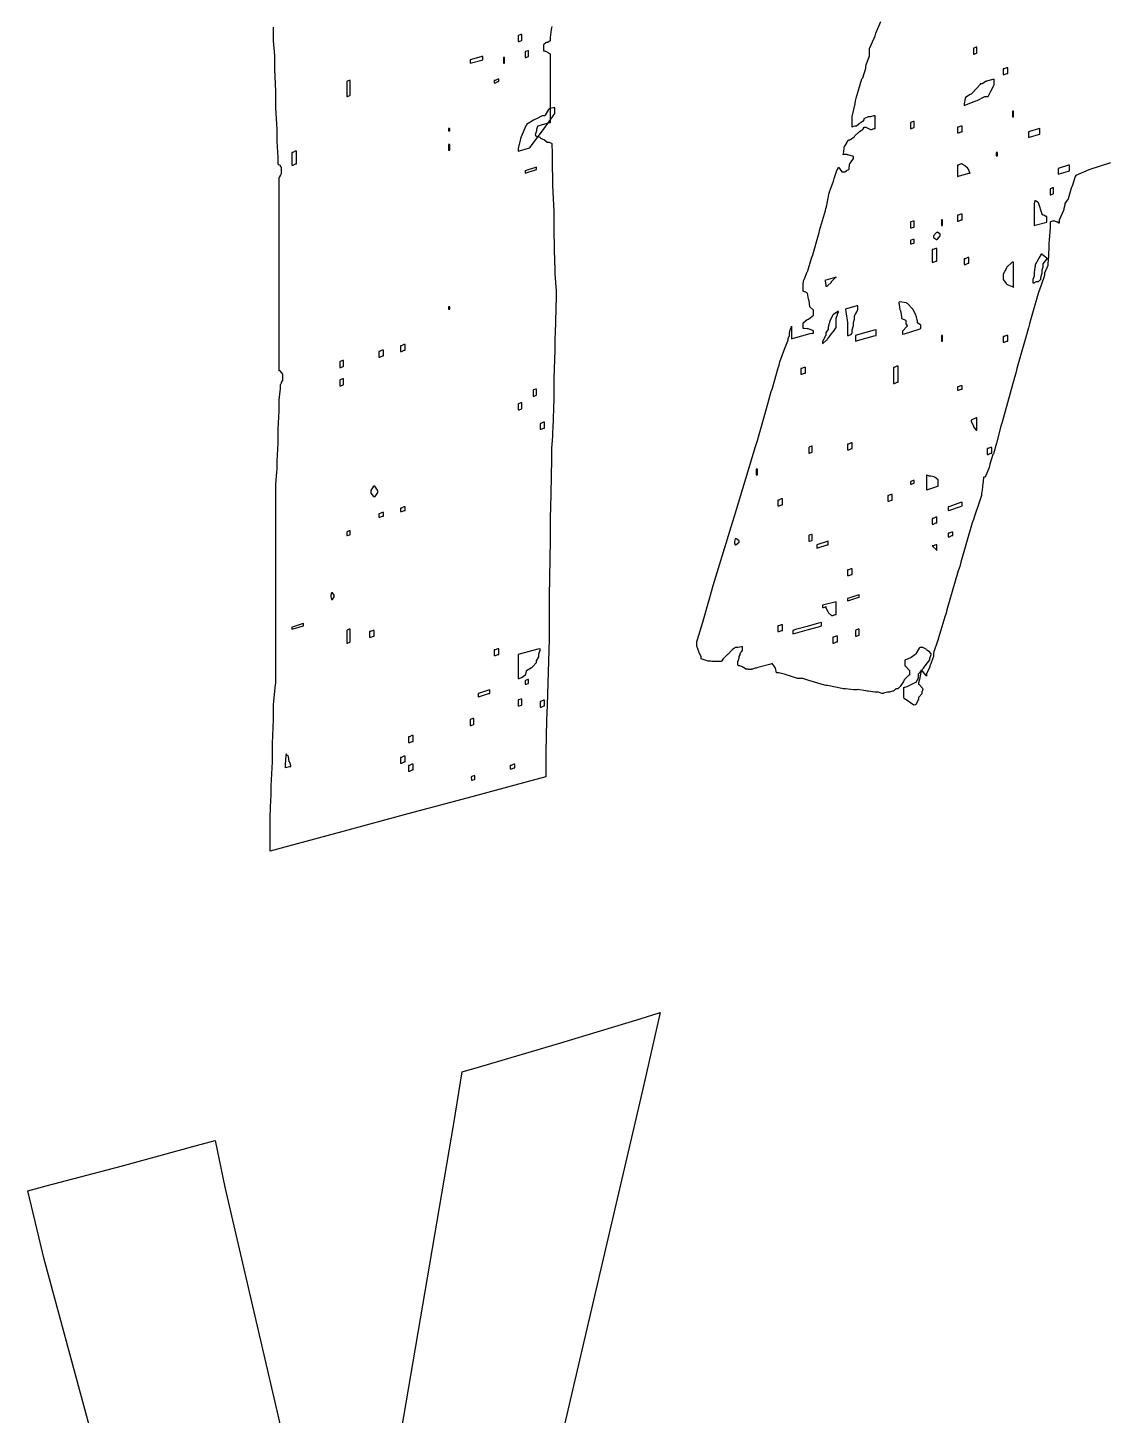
# Model space of a CAD drawing. Extents: x 44 to 313, y 66 to 291.
# Drawn here: x 125.41 to 158.62, y 180.75 to 223.56 of the extents above; entities that cross this region are included whole.
import ezdxf

# ---------------------------------------------------------------- set-up
doc = ezdxf.new("R2010")
doc.units = 0
doc.header["$MEASUREMENT"] = 0

msp = doc.modelspace()

# ---------------------------------------------------------------- linework, layer by layer
at = {"color": 40}
for points in [[(141.578, 223.599), (141.57, 223.555), (141.56, 223.503), (141.534, 223.252), (141.534, 223.168), (141.534, 223.15), (141.454, 223.096), (141.428, 223.096), (141.402, 223.096), (141.332, 223.036), (141.323, 223.026), (141.323, 223), (141.323, 222.94), (141.323, 222.92), (141.323, 222.903), (141.323, 222.863), (141.323, 222.849), (141.35, 222.849), (141.418, 222.825), (141.428, 222.815), (141.436, 222.807), (141.525, 222.753), (141.534, 222.743), (141.534, 222.48), (141.534, 221.686), (141.534, 220.893), (141.534, 220.627), (141.498, 220.618), (141.181, 220.532), (141.147, 220.522), (141.137, 220.514), (141.111, 220.414), (141.111, 220.38), (141.111, 220.38), (141.066, 220.249), (141.075, 220.24), (141.075, 220.223), (141.207, 220.179), (141.217, 220.169), (141.234, 220.151), (141.358, 220.097), (141.358, 220.097), (141.358, 220.097), (141.436, 220.027), (141.464, 220.027), (141.49, 220.027), (141.57, 219.993), (141.57, 219.993), (141.578, 219.984), (141.587, 219.676), (141.595, 219.155), (141.604, 219.039), (141.604, 218.686), (141.64, 217.892), (141.64, 217.628), (141.64, 217.267), (141.666, 216.298), (141.676, 216.183), (141.676, 215.954), (141.71, 215.437), (141.71, 215.265), (141.71, 215.265), (141.684, 214.12), (141.676, 213.996), (141.676, 213.608), (141.64, 212.735), (141.64, 212.442), (141.64, 212.108), (141.613, 211.2), (141.604, 211.102), (141.604, 210.943), (141.57, 210.588), (141.57, 210.468), (141.57, 210.275), (141.564, 209.692), (141.543, 208.73), (141.534, 208.492), (141.534, 207.734), (141.5, 206.026), (141.5, 205.457), (141.5, 204.699), (141.436, 202.663), (141.428, 202.424), (141.418, 202.187), (141.398, 201.211), (141.394, 200.64), (141.394, 200.448), (140.823, 200.295), (139.112, 199.833), (137.142, 199.303), (135.172, 198.772), (133.46, 198.309), (132.891, 198.155), (132.891, 198.367), (132.891, 198.844), (132.891, 199.003), (132.891, 199.215), (132.917, 199.744), (132.927, 199.849), (132.927, 200.175), (132.961, 200.91), (132.961, 201.154), (132.961, 201.48), (132.997, 202.215), (132.997, 202.458), (132.997, 202.679), (133.058, 203.288), (133.067, 203.34), (133.067, 203.438), (133.067, 203.658), (133.067, 203.729), (133.067, 204.104), (133.067, 205.226), (133.067, 206.517), (133.067, 207.808), (133.067, 208.93), (133.067, 209.303), (133.067, 209.463), (133.094, 209.86), (133.103, 209.939), (133.103, 210.185), (133.138, 210.741), (133.138, 210.925), (133.138, 211.173), (133.174, 211.729), (133.174, 211.913), (133.174, 212.073), (133.21, 212.43), (133.21, 212.549), (133.218, 212.558), (133.244, 212.604), (133.244, 212.619), (133.252, 212.629), (133.28, 212.674), (133.28, 212.689), (133.28, 212.707), (133.28, 212.748), (133.28, 212.761), (133.28, 212.779), (133.28, 212.819), (133.28, 212.831), (133.28, 212.867), (133.2, 212.972), (133.174, 212.972), (133.174, 213.717), (133.174, 215.954), (133.174, 218.19), (133.174, 218.935), (133.182, 218.944), (133.21, 218.99), (133.21, 219.005), (133.218, 219.014), (133.244, 219.06), (133.244, 219.075), (133.244, 219.103), (133.244, 219.162), (133.244, 219.181), (133.244, 219.199), (133.244, 219.239), (133.244, 219.251), (133.234, 219.251), (133.21, 219.279), (133.21, 219.287), (133.21, 219.297), (133.175, 219.323), (133.174, 219.322), (133.174, 219.322), (133.138, 219.349), (133.138, 219.358), (133.138, 219.552), (133.112, 220.045), (133.103, 220.133), (133.103, 220.425), (133.067, 221.08), (133.067, 221.298), (133.067, 221.598), (133.033, 222.272), (133.033, 222.497), (133.033, 222.7), (132.997, 223.157), (132.997, 223.308), (132.997, 223.573)], [(158.812, 219.384), (158.145, 219.173), (157.744, 218.996), (157.728, 218.969), (157.728, 218.969), (157.638, 218.696), (157.621, 218.652), (157.603, 218.608), (157.523, 218.309), (157.515, 218.299), (157.506, 218.283), (157.409, 218.137), (157.409, 218.087), (157.409, 218.087), (157.375, 217.982), (157.375, 217.946), (157.365, 217.92), (157.233, 217.623), (157.233, 217.523), (157.223, 217.523), (157.198, 217.558), (157.198, 217.558), (157.171, 217.558), (157.1, 217.585), (157.092, 217.594), (157.092, 217.594), (157.056, 217.594), (157.056, 217.594), (157.029, 217.594), (156.959, 217.568), (156.95, 217.558), (156.95, 217.399), (156.924, 217.002), (156.916, 216.922), (156.916, 216.774), (156.888, 216.341), (156.88, 216.323), (156.88, 216.227), (156.782, 215.99), (156.774, 215.936), (156.764, 215.883), (156.615, 215.442), (156.597, 215.407), (156.58, 215.363), (156.343, 214.534), (156.317, 214.419), (156.281, 214.304), (155.926, 213.043), (155.892, 212.901), (155.856, 212.769), (155.503, 211.5), (155.469, 211.384), (155.433, 211.27), (155.301, 210.746), (155.204, 210.414), (155.186, 210.396), (155.186, 210.396), (155.09, 210.097), (155.082, 210.043), (155.072, 209.991), (154.947, 209.69), (154.905, 209.69), (154.896, 209.682), (154.878, 209.462), (154.869, 209.444), (154.869, 209.383), (154.842, 209.215), (154.833, 209.197), (154.833, 209.126), (154.763, 208.911), (154.621, 208.492), (154.587, 208.385), (154.551, 208.281), (154.198, 207.072), (154.164, 206.94), (154.12, 206.808), (153.767, 205.599), (153.741, 205.493), (153.705, 205.388), (153.577, 204.97), (153.502, 204.709), (153.494, 204.681), (153.476, 204.637), (153.369, 204.302), (153.352, 204.258), (153.352, 204.162), (153.264, 203.914), (153.246, 203.87), (153.228, 203.825), (153.142, 203.622), (153.142, 203.553), (153.124, 203.571), (153.016, 203.713), (152.999, 203.729), (152.999, 203.729), (152.965, 203.729), (152.965, 203.729), (152.965, 203.668), (152.937, 203.51), (152.929, 203.483), (152.92, 203.466), (152.893, 203.346), (152.893, 203.306), (152.911, 203.298), (153.017, 203.182), (153.035, 203.164), (153.025, 203.156), (152.999, 203.057), (152.999, 203.024), (152.99, 203.007), (152.902, 202.901), (152.893, 202.883), (152.893, 202.831), (152.805, 202.68), (152.789, 202.671), (152.745, 202.663), (152.452, 202.865), (152.436, 202.917), (152.436, 202.989), (152.436, 203.148), (152.436, 203.2), (152.539, 203.232), (152.835, 203.376), (152.893, 203.509), (152.893, 203.553), (152.893, 203.553), (152.893, 203.624), (153.043, 203.801), (153.07, 203.835), (153.096, 203.871), (153.246, 204.057), (153.246, 204.118), (153.254, 204.127), (153.282, 204.227), (153.282, 204.258), (153.272, 204.258), (153.246, 204.294), (153.246, 204.294), (153.236, 204.304), (153.15, 204.356), (153.142, 204.365), (153.124, 204.383), (153.03, 204.435), (152.999, 204.435), (152.999, 204.435), (152.965, 204.435), (152.965, 204.435), (152.965, 204.435), (152.929, 204.435), (152.929, 204.435), (152.911, 204.418), (152.805, 204.24), (152.789, 204.222), (152.779, 204.214), (152.663, 204.127), (152.647, 204.118), (152.629, 204.109), (152.487, 204.056), (152.47, 204.046), (152.47, 204.03), (152.47, 203.99), (152.47, 203.976), (152.47, 203.95), (152.47, 203.89), (152.47, 203.87), (152.487, 203.861), (152.594, 203.747), (152.612, 203.729), (152.612, 203.713), (152.612, 203.673), (152.612, 203.659), (152.612, 203.642), (152.612, 203.603), (152.612, 203.589), (152.594, 203.58), (152.452, 203.438), (152.436, 203.412), (152.426, 203.386), (152.33, 203.236), (152.33, 203.236), (152.33, 203.236), (152.25, 203.164), (152.224, 203.164), (152.196, 203.164), (152.126, 203.104), (152.117, 203.094), (152.09, 203.094), (152.02, 203.069), (152.011, 203.06), (152.011, 203.06), (151.977, 203.06), (151.977, 203.06), (151.933, 203.06), (151.817, 203.033), (151.801, 203.024), (151.757, 203.024), (151.657, 203.06), (151.624, 203.06), (151.544, 203.06), (151.34, 203.086), (151.306, 203.094), (151.27, 203.104), (151.005, 203.139), (150.989, 203.13), (150.883, 203.13), (150.644, 203.164), (150.566, 203.164), (150.522, 203.174), (150.081, 203.262), (150.037, 203.27), (149.993, 203.28), (149.576, 203.404), (149.542, 203.412), (149.506, 203.422), (149.321, 203.483), (149.261, 203.483), (149.155, 203.483), (148.88, 203.571), (148.836, 203.589), (148.792, 203.606), (148.587, 203.659), (148.519, 203.659), (148.51, 203.659), (148.483, 203.799), (148.483, 203.799), (148.474, 203.817), (148.379, 203.942), (148.379, 203.942), (148.335, 203.924), (147.937, 203.817), (147.884, 203.799), (147.848, 203.799), (147.77, 203.765), (147.744, 203.765), (147.726, 203.757), (147.638, 203.764), (147.638, 203.765), (147.638, 203.765), (147.584, 203.765), (147.567, 203.765), (147.557, 203.775), (147.469, 203.827), (147.461, 203.835), (147.452, 203.845), (147.379, 203.87), (147.355, 203.87), (147.345, 203.87), (147.321, 203.897), (147.321, 203.906), (147.321, 203.933), (147.321, 203.992), (147.321, 204.012), (147.329, 204.021), (147.355, 204.12), (147.355, 204.152), (147.363, 204.162), (147.391, 204.207), (147.391, 204.222), (147.391, 204.24), (147.416, 204.294), (147.425, 204.294), (147.425, 204.294), (147.461, 204.348), (147.461, 204.365), (147.461, 204.392), (147.461, 204.451), (147.461, 204.471), (147.443, 204.462), (147.323, 204.435), (147.285, 204.435), (147.249, 204.435), (147.152, 204.374), (147.144, 204.365), (147.126, 204.348), (147.019, 204.232), (147.002, 204.222), (146.993, 204.214), (146.932, 204.152), (146.932, 204.152), (146.932, 204.152), (146.87, 204.091), (146.862, 204.082), (146.852, 204.074), (146.826, 204.028), (146.826, 204.012), (146.808, 204.003), (146.517, 204.003), (146.473, 204.012), (146.401, 204.012), (146.19, 204.091), (146.19, 204.118), (146.19, 204.162), (146.129, 204.276), (146.12, 204.294), (146.111, 204.312), (146.05, 204.484), (146.05, 204.541), (146.05, 204.559), (146.05, 204.599), (146.05, 204.611), (146.076, 204.683), (146.239, 205.216), (146.455, 205.978), (146.509, 206.163), (146.561, 206.349), (147.152, 208.289), (147.215, 208.492), (147.275, 208.696), (147.866, 210.636), (147.92, 210.821), (147.972, 211.007), (148.189, 211.773), (148.351, 212.33), (148.379, 212.408), (148.387, 212.434), (148.562, 213.06), (148.59, 213.148), (148.616, 213.246), (148.757, 213.643), (148.863, 213.898), (148.872, 213.924), (148.872, 213.968), (148.908, 214.067), (148.908, 214.1), (148.908, 214.136), (148.933, 214.234), (148.942, 214.242), (148.942, 214.27), (148.978, 214.329), (148.978, 214.348), (148.978, 214.252), (148.978, 214.033), (148.978, 213.96), (149.039, 213.978), (149.552, 214.12), (149.614, 214.136), (149.614, 214.136), (149.648, 214.136), (149.648, 214.136), (149.648, 214.154), (149.648, 214.194), (149.648, 214.206), (149.63, 214.216), (149.488, 214.268), (149.472, 214.277), (149.454, 214.268), (149.362, 214.277), (149.331, 214.277), (149.331, 214.304), (149.331, 214.364), (149.331, 214.383), (149.331, 214.401), (149.331, 214.441), (149.331, 214.453), (149.331, 214.453), (149.454, 214.551), (149.472, 214.559), (149.498, 214.569), (149.648, 214.694), (149.648, 214.735), (149.648, 214.753), (149.648, 214.793), (149.648, 214.806), (149.648, 214.842), (149.542, 214.948), (149.542, 214.948), (149.542, 214.948), (149.516, 215.132), (149.508, 215.158), (149.498, 215.186), (149.472, 215.371), (149.472, 215.371), (149.472, 215.371), (149.392, 215.407), (149.365, 215.407), (149.365, 215.407), (149.331, 215.433), (149.331, 215.441), (149.331, 215.459), (149.331, 215.499), (149.331, 215.511), (149.331, 215.539), (149.331, 215.598), (149.331, 215.617), (149.331, 215.662), (149.356, 215.777), (149.365, 215.794), (149.374, 215.812), (149.462, 216.024), (149.472, 216.04), (149.48, 216.058), (149.596, 216.447), (149.614, 216.499), (149.63, 216.553), (149.806, 217.171), (149.824, 217.241), (149.841, 217.303), (150.019, 217.92), (150.037, 217.981), (150.053, 218.035), (150.133, 218.459), (150.143, 218.476), (150.151, 218.494), (150.274, 218.819), (150.283, 218.863), (150.291, 218.907), (150.366, 219.123), (150.424, 219.251), (150.424, 219.251), (150.424, 219.251), (150.53, 219.111), (150.566, 219.111), (150.566, 219.111), (150.6, 219.111), (150.6, 219.111), (150.618, 219.111), (150.672, 219.145), (150.672, 219.145), (150.672, 219.155), (150.742, 219.181), (150.742, 219.181), (150.75, 219.191), (150.767, 219.349), (150.777, 219.358), (150.795, 219.385), (150.883, 219.523), (150.883, 219.568), (150.883, 219.586), (150.715, 219.632), (150.706, 219.64), (150.688, 219.65), (150.574, 219.65), (150.566, 219.64), (150.574, 219.666), (150.6, 219.832), (150.6, 219.887), (150.618, 219.905), (150.724, 220.081), (150.742, 220.097), (150.742, 220.097), (150.777, 220.097), (150.777, 220.097), (150.795, 220.107), (150.909, 220.195), (150.919, 220.204), (150.927, 220.222), (151.05, 220.337), (151.059, 220.346), (151.068, 220.355), (151.156, 220.407), (151.165, 220.416), (151.173, 220.416), (151.201, 220.47), (151.201, 220.486), (151.201, 220.486), (151.235, 220.486), (151.235, 220.486), (151.235, 220.486), (151.271, 220.486), (151.271, 220.486), (151.288, 220.478), (151.394, 220.425), (151.412, 220.416), (151.446, 220.416), (151.526, 220.45), (151.554, 220.45), (151.554, 220.548), (151.554, 220.767), (151.554, 220.839), (151.51, 220.839), (151.41, 220.803), (151.378, 220.803), (151.334, 220.803), (151.201, 220.751), (151.201, 220.733), (151.201, 220.716), (151.165, 220.663), (151.165, 220.663), (151.156, 220.654), (151.059, 220.592), (151.059, 220.592), (151.059, 220.592), (150.979, 220.522), (150.953, 220.522), (150.927, 220.522), (150.857, 220.496), (150.848, 220.486), (150.848, 220.53), (150.848, 220.629), (150.848, 220.663), (150.848, 220.822), (150.935, 221.21), (150.953, 221.298), (150.971, 221.386), (151.147, 221.977), (151.165, 222.003), (151.173, 222.013), (151.262, 222.312), (151.271, 222.356), (151.28, 222.41), (151.378, 222.687), (151.378, 222.779), (151.378, 222.911), (151.526, 223.23), (151.554, 223.308), (151.58, 223.388), (151.73, 223.752)]]:
    msp.add_lwpolyline(points, dxfattribs=at)
for points in [[(140.546, 223.132), (140.572, 223.132), (140.643, 223.159), (140.652, 223.168), (140.652, 223.212), (140.652, 223.311), (140.652, 223.344), (140.625, 223.344), (140.554, 223.318), (140.546, 223.308), (140.546, 223.264), (140.546, 223.165), (140.546, 223.132)], [(139.065, 222.462), (139.099, 222.472), (139.417, 222.559), (139.453, 222.567), (139.453, 222.595), (139.453, 222.654), (139.453, 222.673), (139.417, 222.665), (139.099, 222.577), (139.065, 222.567), (139.065, 222.541), (139.065, 222.483), (139.065, 222.462)], [(140.089, 222.462), (140.089, 222.462), (140.123, 222.462), (140.123, 222.462), (140.123, 222.506), (140.123, 222.606), (140.123, 222.639), (140.123, 222.639), (140.089, 222.639), (140.089, 222.639), (140.089, 222.595), (140.089, 222.495), (140.089, 222.462)], [(140.758, 222.639), (140.784, 222.639), (140.855, 222.665), (140.865, 222.673), (140.865, 222.717), (140.865, 222.816), (140.865, 222.849), (140.837, 222.849), (140.766, 222.825), (140.758, 222.815), (140.758, 222.771), (140.758, 222.672), (140.758, 222.639)], [(154.587, 222.743), (154.613, 222.743), (154.684, 222.771), (154.693, 222.779), (154.693, 222.823), (154.693, 222.922), (154.693, 222.956), (154.666, 222.956), (154.595, 222.929), (154.587, 222.92), (154.587, 222.875), (154.587, 222.776), (154.587, 222.743)], [(155.505, 222.11), (155.539, 222.11), (155.618, 222.144), (155.645, 222.144), (155.645, 222.188), (155.645, 222.287), (155.645, 222.32), (155.61, 222.32), (155.531, 222.286), (155.505, 222.286), (155.505, 222.242), (155.505, 222.142), (155.505, 222.11)], [(135.254, 221.438), (135.281, 221.438), (135.351, 221.466), (135.36, 221.474), (135.36, 221.59), (135.36, 221.847), (135.36, 221.933), (135.333, 221.933), (135.263, 221.907), (135.254, 221.897), (135.254, 221.783), (135.254, 221.525), (135.254, 221.438)], [(139.806, 221.861), (139.84, 221.861), (139.919, 221.897), (139.947, 221.897), (139.947, 221.915), (139.947, 221.955), (139.947, 221.967), (139.911, 221.967), (139.832, 221.933), (139.806, 221.933), (139.806, 221.915), (139.806, 221.875), (139.806, 221.861)], [(154.976, 221.897), (154.958, 221.897), (154.905, 221.861), (154.905, 221.861), (154.905, 221.853), (154.851, 221.827), (154.833, 221.827), (154.833, 221.827), (154.799, 221.827), (154.799, 221.827), (154.789, 221.81), (154.701, 221.703), (154.693, 221.685), (154.684, 221.677), (154.533, 221.526), (154.517, 221.508), (154.489, 221.492), (154.34, 221.404), (154.34, 221.404), (154.331, 221.378), (154.304, 221.212), (154.304, 221.156), (154.322, 221.166), (154.613, 221.281), (154.657, 221.298), (154.701, 221.316), (154.933, 221.438), (155.01, 221.438), (155.036, 221.438), (155.107, 221.562), (155.116, 221.58), (155.125, 221.598), (155.213, 221.774), (155.222, 221.791), (155.222, 221.835), (155.222, 221.934), (155.222, 221.967), (155.186, 221.959), (154.992, 221.907), (154.976, 221.897)], [(141.5, 221.051), (141.482, 221.033), (141.374, 220.857), (141.358, 220.839), (141.286, 220.839), (141.11, 220.751), (141.075, 220.733), (141.031, 220.716), (140.802, 220.574), (140.794, 220.556), (140.776, 220.53), (140.634, 220.187), (140.618, 220.133), (140.608, 220.089), (140.546, 219.832), (140.546, 219.745), (140.581, 219.754), (140.863, 219.843), (140.899, 219.851), (140.977, 219.957), (141.288, 220.38), (141.596, 220.804), (141.676, 220.909), (141.676, 220.953), (141.676, 221.052), (141.676, 221.085), (141.632, 221.085), (141.516, 221.061), (141.5, 221.051)], [(155.787, 220.803), (155.787, 220.803), (155.822, 220.803), (155.822, 220.803), (155.822, 220.847), (155.822, 220.946), (155.822, 220.979), (155.822, 220.979), (155.787, 220.979), (155.787, 220.979), (155.787, 220.935), (155.787, 220.836), (155.787, 220.803)], [(138.395, 220.38), (138.395, 220.38), (138.429, 220.38), (138.429, 220.38), (138.429, 220.398), (138.429, 220.438), (138.429, 220.45), (138.429, 220.45), (138.395, 220.45), (138.395, 220.45), (138.395, 220.434), (138.395, 220.394), (138.395, 220.38)], [(152.647, 220.45), (152.673, 220.45), (152.743, 220.478), (152.753, 220.486), (152.753, 220.53), (152.753, 220.629), (152.753, 220.663), (152.725, 220.663), (152.655, 220.636), (152.647, 220.627), (152.647, 220.582), (152.647, 220.483), (152.647, 220.45)], [(154.094, 220.31), (154.128, 220.31), (154.207, 220.346), (154.234, 220.346), (154.234, 220.39), (154.234, 220.489), (154.234, 220.522), (154.198, 220.522), (154.12, 220.486), (154.094, 220.486), (154.094, 220.442), (154.094, 220.343), (154.094, 220.31)], [(156.281, 220.169), (156.315, 220.179), (156.597, 220.266), (156.633, 220.274), (156.633, 220.318), (156.633, 220.417), (156.633, 220.45), (156.597, 220.442), (156.315, 220.355), (156.281, 220.346), (156.281, 220.302), (156.281, 220.202), (156.281, 220.169)], [(133.562, 219.322), (133.597, 219.322), (133.675, 219.358), (133.703, 219.358), (133.703, 219.455), (133.703, 219.673), (133.703, 219.745), (133.667, 219.745), (133.588, 219.71), (133.562, 219.71), (133.562, 219.614), (133.562, 219.395), (133.562, 219.322)], [(138.395, 219.781), (138.395, 219.781), (138.429, 219.781), (138.429, 219.781), (138.429, 219.825), (138.429, 219.924), (138.429, 219.957), (138.429, 219.957), (138.395, 219.957), (138.395, 219.957), (138.395, 219.913), (138.395, 219.814), (138.395, 219.781)], [(155.292, 219.604), (155.292, 219.604), (155.328, 219.604), (155.328, 219.604), (155.328, 219.632), (155.328, 219.691), (155.328, 219.71), (155.328, 219.71), (155.292, 219.71), (155.292, 219.71), (155.292, 219.684), (155.292, 219.625), (155.292, 219.604)], [(140.758, 219.075), (140.793, 219.085), (141.075, 219.173), (141.111, 219.181), (141.111, 219.199), (141.111, 219.239), (141.111, 219.251), (141.075, 219.243), (140.793, 219.155), (140.758, 219.145), (140.758, 219.129), (140.758, 219.089), (140.758, 219.075)], [(154.094, 218.969), (154.128, 218.979), (154.445, 219.067), (154.481, 219.075), (154.471, 219.085), (154.446, 219.158), (154.446, 219.181), (154.437, 219.181), (154.41, 219.207), (154.41, 219.215), (154.41, 219.225), (154.376, 219.253), (154.376, 219.251), (154.376, 219.251), (154.34, 219.279), (154.34, 219.287), (154.331, 219.297), (154.243, 219.349), (154.234, 219.358), (154.207, 219.358), (154.136, 219.331), (154.128, 219.322), (154.128, 219.322), (154.094, 219.322), (154.094, 219.322), (154.094, 219.233), (154.094, 219.035), (154.094, 218.969)], [(157.198, 219.039), (157.233, 219.049), (157.515, 219.137), (157.551, 219.145), (157.551, 219.189), (157.551, 219.288), (157.551, 219.322), (157.515, 219.313), (157.233, 219.225), (157.198, 219.215), (157.198, 219.171), (157.198, 219.072), (157.198, 219.039)], [(156.95, 218.405), (156.977, 218.405), (157.047, 218.432), (157.056, 218.44), (157.056, 218.484), (157.056, 218.583), (157.056, 218.616), (157.029, 218.616), (156.959, 218.591), (156.95, 218.582), (156.95, 218.538), (156.95, 218.438), (156.95, 218.405)], [(156.457, 217.452), (156.492, 217.461), (156.81, 217.55), (156.846, 217.558), (156.846, 217.602), (156.846, 217.701), (156.846, 217.734), (156.818, 217.734), (156.759, 217.77), (156.74, 217.77), (156.74, 217.77), (156.704, 217.796), (156.704, 217.804), (156.694, 217.84), (156.606, 218.123), (156.597, 218.157), (156.588, 218.167), (156.501, 218.221), (156.493, 218.229), (156.483, 218.221), (156.457, 218.121), (156.457, 218.087), (156.457, 217.928), (156.457, 217.571), (156.457, 217.452)], [(152.647, 217.381), (152.673, 217.381), (152.743, 217.409), (152.753, 217.417), (152.753, 217.461), (152.753, 217.561), (152.753, 217.594), (152.725, 217.594), (152.655, 217.568), (152.647, 217.558), (152.647, 217.514), (152.647, 217.414), (152.647, 217.381)], [(153.599, 217.452), (153.599, 217.452), (153.635, 217.452), (153.635, 217.452), (153.635, 217.496), (153.635, 217.595), (153.635, 217.628), (153.635, 217.628), (153.599, 217.628), (153.599, 217.628), (153.599, 217.584), (153.599, 217.485), (153.599, 217.452)], [(154.094, 217.594), (154.128, 217.594), (154.207, 217.628), (154.234, 217.628), (154.234, 217.672), (154.234, 217.771), (154.234, 217.804), (154.198, 217.804), (154.12, 217.77), (154.094, 217.77), (154.094, 217.726), (154.094, 217.627), (154.094, 217.594)], [(152.647, 216.888), (152.673, 216.888), (152.743, 216.914), (152.753, 216.922), (152.753, 216.95), (152.753, 217.009), (152.753, 217.029), (152.725, 217.029), (152.655, 217.004), (152.647, 216.994), (152.647, 216.968), (152.647, 216.909), (152.647, 216.888)], [(153.458, 217.241), (153.44, 217.232), (153.352, 217.133), (153.352, 217.099), (153.352, 217.083), (153.442, 217.022), (153.458, 217.029), (153.475, 217.038), (153.565, 217.138), (153.565, 217.171), (153.565, 217.188), (153.474, 217.249), (153.458, 217.241)], [(153.318, 216.323), (153.352, 216.323), (153.431, 216.359), (153.458, 216.359), (153.458, 216.457), (153.458, 216.674), (153.458, 216.746), (153.422, 216.746), (153.344, 216.712), (153.318, 216.712), (153.318, 216.615), (153.318, 216.396), (153.318, 216.323)], [(154.304, 216.253), (154.339, 216.253), (154.419, 216.289), (154.446, 216.289), (154.446, 216.333), (154.446, 216.432), (154.446, 216.465), (154.41, 216.465), (154.331, 216.429), (154.304, 216.429), (154.304, 216.385), (154.304, 216.286), (154.304, 216.253)], [(155.505, 215.83), (155.505, 215.786), (155.593, 215.671), (155.611, 215.653), (155.627, 215.637), (155.777, 215.575), (155.787, 215.583), (155.795, 215.583), (155.822, 215.547), (155.822, 215.547), (155.822, 215.742), (155.822, 216.178), (155.822, 216.323), (155.822, 216.323), (155.787, 216.323), (155.787, 216.323), (155.769, 216.315), (155.619, 216.174), (155.611, 216.147), (155.593, 216.12), (155.505, 215.955), (155.505, 215.9), (155.505, 215.883), (155.505, 215.83), (155.505, 215.83)], [(156.704, 216.57), (156.676, 216.57), (156.606, 216.447), (156.597, 216.429), (156.588, 216.403), (156.493, 216.238), (156.493, 216.183), (156.483, 216.166), (156.457, 215.994), (156.457, 215.936), (156.457, 215.892), (156.421, 215.792), (156.421, 215.76), (156.421, 215.742), (156.421, 215.702), (156.421, 215.688), (156.456, 215.688), (156.536, 215.724), (156.563, 215.724), (156.589, 215.724), (156.659, 215.786), (156.669, 215.794), (156.669, 215.856), (156.704, 215.995), (156.704, 216.04), (156.704, 216.085), (156.74, 216.184), (156.74, 216.217), (156.74, 216.271), (156.852, 216.421), (156.88, 216.429), (156.852, 216.447), (156.72, 216.553), (156.704, 216.57)], [(150.037, 215.583), (150.037, 215.583), (150.071, 215.583), (150.071, 215.583), (150.089, 215.593), (150.203, 215.707), (150.213, 215.724), (150.221, 215.742), (150.336, 215.856), (150.354, 215.864), (150.318, 215.856), (150.035, 215.769), (150.001, 215.76), (150.009, 215.742), (150.037, 215.623), (150.037, 215.583)], [(138.395, 214.878), (138.395, 214.878), (138.429, 214.878), (138.429, 214.878), (138.429, 214.895), (138.429, 214.936), (138.429, 214.948), (138.429, 214.948), (138.395, 214.948), (138.395, 214.948), (138.395, 214.931), (138.395, 214.878), (138.395, 214.878)], [(150.706, 214.066), (150.732, 214.066), (150.803, 214.092), (150.813, 214.1), (150.821, 214.1), (150.848, 214.154), (150.848, 214.172), (150.848, 214.234), (150.883, 214.373), (150.883, 214.419), (150.883, 214.463), (150.919, 214.562), (150.919, 214.595), (150.919, 214.631), (150.943, 214.719), (150.953, 214.735), (150.961, 214.745), (150.989, 214.791), (150.989, 214.806), (150.997, 214.816), (151.025, 214.862), (151.025, 214.878), (151.025, 214.904), (151.025, 214.963), (151.025, 214.982), (150.989, 214.974), (150.671, 214.887), (150.636, 214.878), (150.653, 214.789), (150.697, 214.459), (150.706, 214.165), (150.706, 214.066)], [(152.54, 214.348), (152.523, 214.331), (152.417, 214.216), (152.4, 214.206), (152.4, 214.18), (152.4, 214.121), (152.4, 214.1), (152.461, 214.118), (152.911, 214.26), (152.965, 214.277), (152.965, 214.304), (152.965, 214.364), (152.965, 214.383), (152.955, 214.393), (152.867, 214.445), (152.859, 214.453), (152.859, 214.507), (152.831, 214.639), (152.823, 214.665), (152.813, 214.693), (152.725, 214.869), (152.717, 214.878), (152.699, 214.895), (152.558, 215.036), (152.54, 215.054), (152.523, 215.072), (152.302, 215.098), (152.294, 215.088), (152.284, 215.08), (152.32, 214.869), (152.33, 214.842), (152.338, 214.825), (152.364, 214.653), (152.364, 214.595), (152.382, 214.587), (152.488, 214.534), (152.506, 214.525), (152.506, 214.498), (152.506, 214.439), (152.506, 214.419), (152.514, 214.41), (152.54, 214.365), (152.54, 214.348)], [(150.247, 214.701), (150.238, 214.675), (150.151, 214.481), (150.143, 214.453), (150.133, 214.437), (150.107, 214.317), (150.107, 214.277), (150.107, 214.26), (150.079, 214.206), (150.071, 214.206), (150.071, 214.206), (150.037, 214.154), (150.037, 214.136), (150.037, 214.12), (150.037, 214.08), (150.037, 214.066), (150.019, 214.049), (149.931, 213.877), (149.931, 213.819), (149.947, 213.829), (150.053, 213.916), (150.071, 213.924), (150.089, 213.952), (150.238, 214.154), (150.247, 214.172), (150.265, 214.19), (150.354, 214.31), (150.354, 214.348), (150.354, 214.402), (150.354, 214.521), (150.354, 214.559), (150.354, 214.595), (150.38, 214.693), (150.39, 214.701), (150.39, 214.727), (150.424, 214.787), (150.424, 214.806), (150.406, 214.798), (150.265, 214.711), (150.247, 214.701)], [(150.953, 213.89), (151.015, 213.908), (151.526, 214.049), (151.588, 214.066), (151.588, 214.11), (151.588, 214.209), (151.588, 214.242), (151.526, 214.226), (151.015, 214.084), (150.953, 214.066), (150.953, 214.022), (150.953, 213.923), (150.953, 213.89)], [(153.599, 213.89), (153.599, 213.89), (153.635, 213.89), (153.635, 213.89), (153.635, 213.934), (153.635, 214.033), (153.635, 214.066), (153.635, 214.066), (153.599, 214.066), (153.599, 214.066), (153.599, 214.022), (153.599, 213.923), (153.599, 213.89)], [(155.505, 213.854), (155.539, 213.854), (155.618, 213.89), (155.645, 213.89), (155.645, 213.934), (155.645, 214.033), (155.645, 214.066), (155.61, 214.066), (155.531, 214.03), (155.505, 214.03), (155.505, 213.986), (155.505, 213.887), (155.505, 213.854)], [(136.242, 213.395), (136.277, 213.395), (136.357, 213.431), (136.385, 213.431), (136.385, 213.475), (136.385, 213.574), (136.385, 213.607), (136.349, 213.607), (136.269, 213.571), (136.242, 213.571), (136.242, 213.527), (136.242, 213.428), (136.242, 213.395)], [(136.914, 213.571), (136.948, 213.571), (137.027, 213.607), (137.054, 213.607), (137.054, 213.651), (137.054, 213.75), (137.054, 213.783), (137.018, 213.783), (136.94, 213.747), (136.914, 213.747), (136.914, 213.703), (136.914, 213.604), (136.914, 213.571)], [(135.044, 213.078), (135.07, 213.078), (135.14, 213.105), (135.15, 213.114), (135.15, 213.158), (135.15, 213.257), (135.15, 213.29), (135.122, 213.29), (135.052, 213.264), (135.044, 213.254), (135.044, 213.21), (135.044, 213.111), (135.044, 213.078)], [(135.044, 212.513), (135.07, 212.513), (135.14, 212.54), (135.15, 212.549), (135.15, 212.593), (135.15, 212.692), (135.15, 212.725), (135.122, 212.725), (135.052, 212.699), (135.044, 212.689), (135.044, 212.645), (135.044, 212.546), (135.044, 212.513)], [(149.261, 212.865), (149.295, 212.865), (149.374, 212.901), (149.401, 212.901), (149.401, 212.945), (149.401, 213.045), (149.401, 213.078), (149.365, 213.078), (149.287, 213.042), (149.261, 213.042), (149.261, 212.998), (149.261, 212.899), (149.261, 212.865)], [(152.117, 212.585), (152.152, 212.585), (152.232, 212.619), (152.26, 212.619), (152.26, 212.743), (152.26, 213.021), (152.26, 213.114), (152.224, 213.114), (152.144, 213.078), (152.117, 213.078), (152.117, 212.955), (152.117, 212.678), (152.117, 212.585)], [(141.005, 212.196), (141.031, 212.196), (141.102, 212.223), (141.111, 212.232), (141.111, 212.276), (141.111, 212.375), (141.111, 212.408), (141.084, 212.408), (141.013, 212.382), (141.005, 212.372), (141.005, 212.328), (141.005, 212.229), (141.005, 212.196)], [(154.094, 212.372), (154.128, 212.372), (154.207, 212.408), (154.234, 212.408), (154.234, 212.434), (154.234, 212.494), (154.234, 212.513), (154.198, 212.513), (154.12, 212.478), (154.094, 212.478), (154.094, 212.452), (154.094, 212.393), (154.094, 212.372)], [(140.546, 211.773), (140.572, 211.773), (140.643, 211.799), (140.652, 211.807), (140.652, 211.851), (140.652, 211.951), (140.652, 211.983), (140.625, 211.983), (140.554, 211.959), (140.546, 211.949), (140.546, 211.905), (140.546, 211.806), (140.546, 211.773)], [(154.587, 211.278), (154.587, 211.244), (154.666, 211.138), (154.693, 211.138), (154.693, 211.235), (154.693, 211.454), (154.693, 211.526), (154.675, 211.518), (154.533, 211.464), (154.517, 211.454), (154.517, 211.41), (154.577, 211.296), (154.587, 211.278)], [(141.217, 211.173), (141.252, 211.173), (141.33, 211.208), (141.358, 211.208), (141.358, 211.252), (141.358, 211.351), (141.358, 211.384), (141.322, 211.384), (141.243, 211.35), (141.217, 211.35), (141.217, 211.306), (141.217, 211.206), (141.217, 211.173)], [(149.508, 210.432), (149.534, 210.432), (149.604, 210.459), (149.614, 210.468), (149.614, 210.512), (149.614, 210.611), (149.614, 210.644), (149.586, 210.644), (149.516, 210.618), (149.508, 210.608), (149.508, 210.564), (149.508, 210.465), (149.508, 210.432)], [(150.706, 210.538), (150.741, 210.538), (150.821, 210.572), (150.848, 210.572), (150.848, 210.616), (150.848, 210.716), (150.848, 210.749), (150.813, 210.749), (150.732, 210.715), (150.706, 210.715), (150.706, 210.67), (150.706, 210.571), (150.706, 210.538)], [(155.01, 210.396), (155.044, 210.396), (155.125, 210.432), (155.152, 210.432), (155.152, 210.476), (155.152, 210.575), (155.152, 210.608), (155.116, 210.608), (155.036, 210.572), (155.01, 210.572), (155.01, 210.528), (155.01, 210.429), (155.01, 210.396)], [(147.884, 209.762), (147.884, 209.762), (147.92, 209.762), (147.92, 209.762), (147.92, 209.806), (147.92, 209.906), (147.92, 209.939), (147.92, 209.939), (147.884, 209.939), (147.884, 209.939), (147.884, 209.895), (147.884, 209.795), (147.884, 209.762)], [(153.142, 209.303), (153.176, 209.313), (153.458, 209.401), (153.494, 209.41), (153.494, 209.454), (153.494, 209.553), (153.494, 209.586), (153.494, 209.612), (153.405, 209.682), (153.388, 209.69), (153.37, 209.7), (153.276, 209.726), (153.246, 209.726), (153.22, 209.726), (153.15, 209.754), (153.142, 209.762), (153.142, 209.744), (153.142, 209.705), (153.142, 209.69), (153.142, 209.594), (153.142, 209.376), (153.142, 209.303)], [(136.102, 209.41), (136.075, 209.41), (135.996, 209.277), (135.996, 209.233), (135.996, 209.199), (136.075, 209.091), (136.102, 209.091), (136.128, 209.091), (136.208, 209.223), (136.208, 209.267), (136.198, 209.295), (136.125, 209.41), (136.102, 209.41)], [(152.647, 209.48), (152.673, 209.48), (152.743, 209.506), (152.753, 209.514), (152.753, 209.532), (152.753, 209.573), (152.753, 209.586), (152.725, 209.586), (152.655, 209.56), (152.647, 209.55), (152.647, 209.533), (152.647, 209.494), (152.647, 209.48)], [(148.555, 208.808), (148.59, 208.808), (148.668, 208.844), (148.696, 208.844), (148.696, 208.889), (148.696, 208.988), (148.696, 209.021), (148.66, 209.021), (148.582, 208.985), (148.555, 208.985), (148.555, 208.941), (148.555, 208.842), (148.555, 208.808)], [(151.941, 208.951), (151.976, 208.951), (152.055, 208.985), (152.083, 208.985), (152.083, 209.029), (152.083, 209.128), (152.083, 209.161), (152.047, 209.161), (151.967, 209.127), (151.941, 209.127), (151.941, 209.083), (151.941, 208.984), (151.941, 208.951)], [(153.811, 208.668), (153.855, 208.678), (154.19, 208.792), (154.234, 208.808), (154.234, 208.836), (154.234, 208.896), (154.234, 208.915), (154.19, 208.907), (153.855, 208.792), (153.811, 208.774), (153.811, 208.748), (153.811, 208.689), (153.811, 208.668)], [(136.242, 208.456), (136.277, 208.456), (136.357, 208.492), (136.385, 208.492), (136.385, 208.519), (136.385, 208.578), (136.385, 208.598), (136.349, 208.598), (136.269, 208.562), (136.242, 208.562), (136.242, 208.536), (136.242, 208.476), (136.242, 208.456)], [(136.914, 208.632), (136.948, 208.632), (137.027, 208.668), (137.054, 208.668), (137.054, 208.696), (137.054, 208.755), (137.054, 208.774), (137.018, 208.774), (136.94, 208.738), (136.914, 208.738), (136.914, 208.712), (136.914, 208.653), (136.914, 208.632)], [(153.318, 208.245), (153.352, 208.245), (153.431, 208.279), (153.458, 208.279), (153.458, 208.323), (153.458, 208.423), (153.458, 208.456), (153.422, 208.456), (153.344, 208.421), (153.318, 208.421), (153.318, 208.377), (153.318, 208.278), (153.318, 208.245)], [(135.254, 207.892), (135.281, 207.892), (135.351, 207.918), (135.36, 207.927), (135.36, 207.954), (135.36, 208.014), (135.36, 208.033), (135.333, 208.033), (135.263, 208.008), (135.254, 207.998), (135.254, 207.972), (135.254, 207.913), (135.254, 207.892)], [(147.249, 207.786), (147.239, 207.786), (147.215, 207.707), (147.215, 207.68), (147.215, 207.663), (147.239, 207.61), (147.249, 207.61), (147.267, 207.619), (147.355, 207.692), (147.355, 207.716), (147.345, 207.734), (147.263, 207.793), (147.249, 207.786)], [(149.508, 207.716), (149.534, 207.716), (149.604, 207.742), (149.614, 207.75), (149.614, 207.794), (149.614, 207.894), (149.614, 207.927), (149.586, 207.927), (149.516, 207.902), (149.508, 207.892), (149.508, 207.848), (149.508, 207.749), (149.508, 207.716)], [(149.754, 207.504), (149.789, 207.513), (150.071, 207.602), (150.107, 207.61), (150.107, 207.637), (150.107, 207.696), (150.107, 207.716), (150.071, 207.707), (149.789, 207.619), (149.754, 207.61), (149.754, 207.584), (149.754, 207.524), (149.754, 207.504)], [(153.458, 207.433), (153.458, 207.477), (153.458, 207.577), (153.458, 207.61), (153.422, 207.61), (153.344, 207.574), (153.318, 207.574), (153.334, 207.558), (153.449, 207.451), (153.458, 207.433)], [(153.811, 207.856), (153.846, 207.856), (153.924, 207.892), (153.952, 207.892), (153.952, 207.92), (153.952, 207.979), (153.952, 207.998), (153.916, 207.998), (153.837, 207.963), (153.811, 207.963), (153.811, 207.936), (153.811, 207.877), (153.811, 207.856)], [(150.706, 206.658), (150.741, 206.658), (150.821, 206.692), (150.848, 206.692), (150.848, 206.736), (150.848, 206.835), (150.848, 206.868), (150.813, 206.868), (150.732, 206.834), (150.706, 206.834), (150.706, 206.79), (150.706, 206.691), (150.706, 206.658)], [(134.867, 206.022), (134.867, 206.05), (134.813, 206.128), (134.797, 206.128), (134.787, 206.128), (134.761, 206.05), (134.761, 206.022), (134.761, 205.996), (134.787, 205.916), (134.797, 205.916), (134.813, 205.916), (134.867, 205.996), (134.867, 206.022)], [(150.706, 205.882), (150.741, 205.891), (151.023, 205.978), (151.059, 205.986), (151.059, 206.004), (151.059, 206.045), (151.059, 206.058), (151.023, 206.05), (150.741, 205.962), (150.706, 205.952), (150.706, 205.935), (150.706, 205.896), (150.706, 205.882)], [(149.931, 205.669), (149.957, 205.669), (150.027, 205.697), (150.037, 205.705), (150.037, 205.661), (150.097, 205.547), (150.107, 205.529), (150.115, 205.511), (150.213, 205.423), (150.213, 205.423), (150.247, 205.423), (150.326, 205.457), (150.354, 205.457), (150.354, 205.555), (150.354, 205.774), (150.354, 205.846), (150.309, 205.838), (149.975, 205.75), (149.931, 205.74), (149.931, 205.723), (149.931, 205.669), (149.931, 205.669)], [(133.562, 205), (133.597, 205.009), (133.879, 205.096), (133.915, 205.104), (133.915, 205.122), (133.915, 205.164), (133.915, 205.176), (133.879, 205.168), (133.597, 205.08), (133.562, 205.07), (133.562, 205.054), (133.562, 205.014), (133.562, 205)], [(148.555, 204.928), (148.59, 204.928), (148.668, 204.964), (148.696, 204.964), (148.696, 205.008), (148.696, 205.107), (148.696, 205.14), (148.66, 205.14), (148.582, 205.104), (148.555, 205.104), (148.555, 205.06), (148.555, 204.961), (148.555, 204.928)], [(149.013, 204.858), (149.101, 204.885), (149.454, 204.982), (149.806, 205.078), (149.895, 205.104), (149.895, 205.132), (149.895, 205.191), (149.895, 205.21), (149.806, 205.184), (149.454, 205.088), (149.101, 204.991), (149.013, 204.964), (149.013, 204.938), (149.013, 204.879), (149.013, 204.858)], [(135.254, 204.575), (135.281, 204.575), (135.351, 204.603), (135.36, 204.611), (135.36, 204.709), (135.36, 204.928), (135.36, 205), (135.333, 205), (135.263, 204.973), (135.254, 204.964), (135.254, 204.868), (135.254, 204.648), (135.254, 204.575)], [(135.96, 204.752), (135.994, 204.752), (136.075, 204.788), (136.102, 204.788), (136.102, 204.832), (136.102, 204.931), (136.102, 204.964), (136.066, 204.964), (135.986, 204.928), (135.96, 204.928), (135.96, 204.884), (135.96, 204.785), (135.96, 204.752)], [(150.247, 204.575), (150.282, 204.575), (150.362, 204.611), (150.39, 204.611), (150.39, 204.655), (150.39, 204.754), (150.39, 204.788), (150.354, 204.788), (150.274, 204.752), (150.247, 204.752), (150.247, 204.707), (150.247, 204.608), (150.247, 204.575)], [(150.953, 204.788), (150.979, 204.788), (151.05, 204.815), (151.059, 204.823), (151.059, 204.868), (151.059, 204.967), (151.059, 205), (151.032, 205), (150.961, 204.973), (150.953, 204.964), (150.953, 204.92), (150.953, 204.821), (150.953, 204.788)], [(139.806, 204.188), (139.84, 204.188), (139.919, 204.222), (139.947, 204.222), (139.947, 204.266), (139.947, 204.366), (139.947, 204.399), (139.911, 204.399), (139.832, 204.365), (139.806, 204.365), (139.806, 204.32), (139.806, 204.221), (139.806, 204.188)], [(140.546, 203.483), (140.572, 203.483), (140.643, 203.509), (140.652, 203.517), (140.661, 203.527), (140.749, 203.58), (140.758, 203.589), (140.766, 203.598), (140.794, 203.697), (140.794, 203.729), (140.794, 203.729), (140.953, 203.819), (140.971, 203.835), (140.997, 203.853), (141.111, 203.976), (141.111, 203.976), (141.111, 204.03), (141.181, 204.149), (141.181, 204.188), (141.181, 204.242), (141.217, 204.36), (141.217, 204.399), (141.146, 204.383), (140.617, 204.24), (140.546, 204.222), (140.546, 204.038), (140.546, 203.622), (140.546, 203.483)], [(140.758, 203.306), (140.784, 203.306), (140.855, 203.332), (140.865, 203.34), (140.865, 203.368), (140.865, 203.428), (140.865, 203.447), (140.837, 203.447), (140.766, 203.422), (140.758, 203.412), (140.758, 203.386), (140.758, 203.327), (140.758, 203.306)], [(139.311, 202.917), (139.346, 202.927), (139.628, 203.015), (139.664, 203.024), (139.664, 203.051), (139.664, 203.11), (139.664, 203.13), (139.628, 203.121), (139.346, 203.033), (139.311, 203.024), (139.311, 202.998), (139.311, 202.938), (139.311, 202.917)], [(140.546, 202.635), (140.572, 202.635), (140.643, 202.663), (140.652, 202.671), (140.652, 202.715), (140.652, 202.814), (140.652, 202.847), (140.625, 202.847), (140.554, 202.821), (140.546, 202.811), (140.546, 202.767), (140.546, 202.668), (140.546, 202.635)], [(141.217, 202.601), (141.252, 202.601), (141.33, 202.635), (141.358, 202.635), (141.358, 202.679), (141.358, 202.778), (141.358, 202.811), (141.322, 202.811), (141.243, 202.777), (141.217, 202.777), (141.217, 202.733), (141.217, 202.634), (141.217, 202.601)], [(139.065, 202.035), (139.091, 202.035), (139.161, 202.063), (139.171, 202.071), (139.171, 202.116), (139.171, 202.215), (139.171, 202.248), (139.143, 202.248), (139.073, 202.222), (139.065, 202.212), (139.065, 202.168), (139.065, 202.069), (139.065, 202.035)], [(137.16, 201.506), (137.195, 201.506), (137.273, 201.542), (137.301, 201.542), (137.301, 201.586), (137.301, 201.686), (137.301, 201.719), (137.265, 201.719), (137.186, 201.683), (137.16, 201.683), (137.16, 201.639), (137.16, 201.539), (137.16, 201.506)], [(133.35, 200.731), (133.367, 200.74), (133.487, 200.767), (133.526, 200.767), (133.526, 200.802), (133.499, 200.89), (133.49, 200.907), (133.481, 200.916), (133.456, 201.083), (133.456, 201.083), (133.456, 201.083), (133.42, 201.111), (133.42, 201.119), (133.411, 201.119), (133.386, 201.154), (133.386, 201.154), (133.376, 201.109), (133.35, 200.826), (133.35, 200.731)], [(136.914, 200.871), (136.948, 200.871), (137.027, 200.907), (137.054, 200.907), (137.054, 200.951), (137.054, 201.05), (137.054, 201.083), (137.018, 201.083), (136.94, 201.047), (136.914, 201.047), (136.914, 201.003), (136.914, 200.904), (136.914, 200.871)], [(137.16, 200.624), (137.195, 200.624), (137.273, 200.66), (137.301, 200.66), (137.301, 200.704), (137.301, 200.804), (137.301, 200.837), (137.265, 200.837), (137.186, 200.801), (137.16, 200.801), (137.16, 200.757), (137.16, 200.658), (137.16, 200.624)], [(140.299, 200.695), (140.334, 200.695), (140.414, 200.731), (140.442, 200.731), (140.442, 200.758), (140.442, 200.817), (140.442, 200.837), (140.406, 200.837), (140.325, 200.801), (140.299, 200.801), (140.299, 200.775), (140.299, 200.715), (140.299, 200.695)], [(139.101, 200.342), (139.127, 200.342), (139.197, 200.37), (139.207, 200.378), (139.207, 200.405), (139.207, 200.465), (139.207, 200.484), (139.179, 200.484), (139.109, 200.458), (139.101, 200.448), (139.091, 200.44), (139.101, 200.367), (139.101, 200.342)]]:
    msp.add_lwpolyline(points, close=True, dxfattribs=at)
at = {"color": 7}
for points in [[(135.828, 173.789), (138.562, 189.75), (138.818, 191.346), (139.426, 191.522), (141.855, 192.238), (144.304, 192.987), (144.921, 193.182), (144.921, 193.182), (144.4, 190.862), (138.985, 167.694)], [(128.754, 175.106), (125.924, 185.571), (125.413, 187.678), (125.986, 187.828), (128.291, 188.441), (130.615, 189.071), (131.197, 189.229), (131.497, 187.792), (134.813, 173.506)]]:
    msp.add_lwpolyline(points, dxfattribs=at)

doc.saveas('drawing.dxf')
